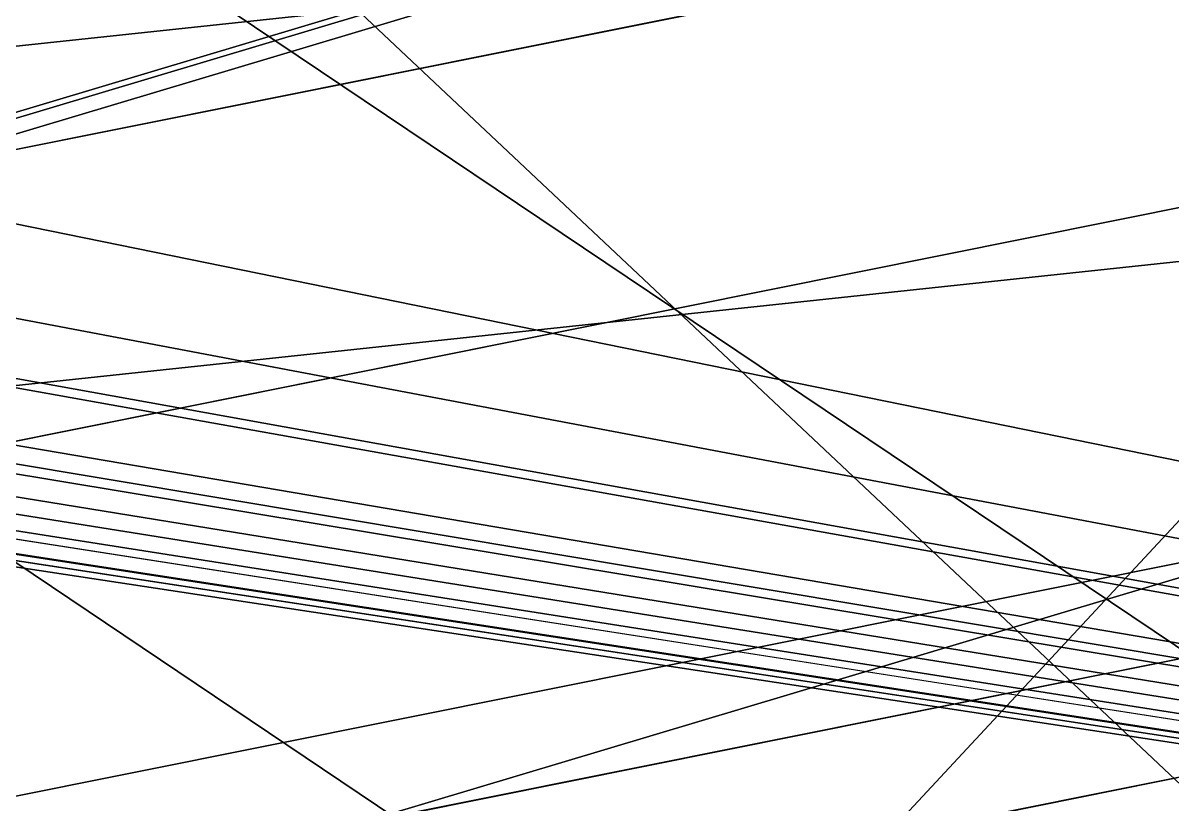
# Model space of a CAD drawing. Header units: metres. Extents: x 503497 to 504361, y 6966567 to 6966857.
# Drawn here: x 504156.264 to 504158.287, y 6966709.233 to 6966710.608 of the extents above; entities that cross this region are included whole.
import ezdxf

# ---------------------------------------------------------------- set-up
doc = ezdxf.new("R2010")
doc.units = ezdxf.units.M

msp = doc.modelspace()

# ---------------------------------------------------------------- linework, layer by layer
at = {"layer": 'SHADOW_APPROVED_20260111T072000'}
for points in [[(504152.9477, 6966710.2148), (504167.8718, 6966707.8869), (504094.698, 6966722.7909), (504079.7739, 6966725.1188), (504152.9477, 6966710.2148)], [(504167.8718, 6966707.8869), (504167.5638, 6966705.9126), (504094.39, 6966720.8166), (504094.698, 6966722.7909), (504167.8718, 6966707.8869)]]:
    msp.add_lwpolyline(points, close=True, dxfattribs=at)
msp.add_lwpolyline([(504152.9477, 6966710.2148), (504167.8718, 6966707.8869), (504167.5638, 6966705.9126), (504170.7929, 6966705.4089), (504170.0047, 6966700.3561), (504169.7774, 6966699.9974), (504169.5259, 6966699.8139), (504168.8949, 6966699.7238), (504168.6104, 6966697.9001), (504168.9205, 6966697.8003), (504169.2405, 6966697.5447), (504169.4022, 6966697.2624), (504169.4593, 6966696.8594), (504167.3244, 6966683.1734), (504124.6436, 6966689.8311)], dxfattribs=at)
at = {"layer": 'SHADOW_APPROVED_20260114T072400'}
for points in [[(504152.9477, 6966710.2148), (504167.8718, 6966707.8869), (504095.8634, 6966721.5256), (504080.9393, 6966723.8535), (504152.9477, 6966710.2148)], [(504167.8718, 6966707.8869), (504167.5638, 6966705.9126), (504095.5554, 6966719.5513), (504095.8634, 6966721.5256), (504167.8718, 6966707.8869)]]:
    msp.add_lwpolyline(points, close=True, dxfattribs=at)
msp.add_lwpolyline([(504152.9477, 6966710.2148), (504167.8718, 6966707.8869), (504167.5638, 6966705.9126), (504170.7929, 6966705.4089), (504170.0047, 6966700.3561), (504169.7774, 6966699.9974), (504169.5259, 6966699.8139), (504168.8949, 6966699.7238), (504168.6104, 6966697.9001), (504168.9205, 6966697.8003), (504169.2405, 6966697.5447), (504169.4022, 6966697.2624), (504169.4593, 6966696.8594), (504167.3244, 6966683.1734), (504124.6436, 6966689.8311)], dxfattribs=at)
at = {"layer": 'SHADOW_APPROVED_20260122T071500'}
for points in [[(504152.9477, 6966710.2148), (504167.8718, 6966707.8869), (504085.3053, 6966722.655), (504070.3812, 6966724.9829), (504152.9477, 6966710.2148)], [(504167.8718, 6966707.8869), (504167.5638, 6966705.9126), (504084.9973, 6966720.6807), (504085.3053, 6966722.655), (504167.8718, 6966707.8869)]]:
    msp.add_lwpolyline(points, close=True, dxfattribs=at)
msp.add_lwpolyline([(504152.9477, 6966710.2148), (504167.8718, 6966707.8869), (504167.5638, 6966705.9126), (504170.7929, 6966705.4089), (504170.0047, 6966700.3561), (504169.7774, 6966699.9974), (504169.5259, 6966699.8139), (504168.8949, 6966699.7238), (504168.6104, 6966697.9001), (504168.9205, 6966697.8003), (504169.2405, 6966697.5447), (504169.4022, 6966697.2624), (504169.4593, 6966696.8594), (504167.3244, 6966683.1734), (504124.6436, 6966689.8311)], dxfattribs=at)
at = {"layer": 'SHADOW_APPROVED_20260124T072500'}
for points in [[(504152.9477, 6966710.2148), (504167.8718, 6966707.8869), (504091.6287, 6966719.6019), (504076.7046, 6966721.9298), (504152.9477, 6966710.2148)], [(504167.8718, 6966707.8869), (504167.5638, 6966705.9126), (504091.3207, 6966717.6276), (504091.6287, 6966719.6019), (504167.8718, 6966707.8869)]]:
    msp.add_lwpolyline(points, close=True, dxfattribs=at)
msp.add_lwpolyline([(504152.9477, 6966710.2148), (504167.8718, 6966707.8869), (504167.5638, 6966705.9126), (504170.7929, 6966705.4089), (504170.0047, 6966700.3561), (504169.7774, 6966699.9974), (504169.5259, 6966699.8139), (504168.8949, 6966699.7238), (504168.6104, 6966697.9001), (504168.9205, 6966697.8003), (504169.2405, 6966697.5447), (504169.4022, 6966697.2624), (504169.4593, 6966696.8594), (504167.3244, 6966683.1734), (504124.6436, 6966689.8311)], dxfattribs=at)
at = {"layer": 'SHADOW_APPROVED_20260126T071100'}
for points in [[(504152.9477, 6966710.2148), (504167.8718, 6966707.8869), (504079.4467, 6966722.9327), (504064.5226, 6966725.2606), (504152.9477, 6966710.2148)], [(504167.8718, 6966707.8869), (504167.5638, 6966705.9126), (504079.1387, 6966720.9584), (504079.4467, 6966722.9327), (504167.8718, 6966707.8869)]]:
    msp.add_lwpolyline(points, close=True, dxfattribs=at)
msp.add_lwpolyline([(504152.9477, 6966710.2148), (504167.8718, 6966707.8869), (504167.5638, 6966705.9126), (504170.7929, 6966705.4089), (504170.0047, 6966700.3561), (504169.7774, 6966699.9974), (504169.5259, 6966699.8139), (504168.8949, 6966699.7238), (504168.6104, 6966697.9001), (504168.9205, 6966697.8003), (504169.2405, 6966697.5447), (504169.4022, 6966697.2624), (504169.4593, 6966696.8594), (504167.3244, 6966683.1734), (504124.6436, 6966689.8311)], dxfattribs=at)
at = {"layer": 'SHADOW_APPROVED_20260127T071900'}
for points in [[(504152.9477, 6966710.2148), (504167.8718, 6966707.8869), (504085.5289, 6966720.3795), (504070.6048, 6966722.7074), (504152.9477, 6966710.2148)], [(504167.8718, 6966707.8869), (504167.5638, 6966705.9126), (504085.2209, 6966718.4052), (504085.5289, 6966720.3795), (504167.8718, 6966707.8869)]]:
    msp.add_lwpolyline(points, close=True, dxfattribs=at)
msp.add_lwpolyline([(504152.9477, 6966710.2148), (504167.8718, 6966707.8869), (504167.5638, 6966705.9126), (504170.7929, 6966705.4089), (504170.0047, 6966700.3561), (504169.7774, 6966699.9974), (504169.5259, 6966699.8139), (504168.8949, 6966699.7238), (504168.6104, 6966697.9001), (504168.9205, 6966697.8003), (504169.2405, 6966697.5447), (504169.4022, 6966697.2624), (504169.4593, 6966696.8594), (504167.3244, 6966683.1734), (504124.6436, 6966689.8311)], dxfattribs=at)
at = {"layer": 'SHADOW_APPROVED_20260129T071100'}
for points in [[(504152.9477, 6966710.2148), (504167.8718, 6966707.8869), (504077.4261, 6966722.1057), (504062.502, 6966724.4336), (504152.9477, 6966710.2148)], [(504167.8718, 6966707.8869), (504167.5638, 6966705.9126), (504077.1181, 6966720.1314), (504077.4261, 6966722.1057), (504167.8718, 6966707.8869)]]:
    msp.add_lwpolyline(points, close=True, dxfattribs=at)
msp.add_lwpolyline([(504152.9477, 6966710.2148), (504167.8718, 6966707.8869), (504167.5638, 6966705.9126), (504170.7929, 6966705.4089), (504170.0047, 6966700.3561), (504169.7774, 6966699.9974), (504169.5259, 6966699.8139), (504168.8949, 6966699.7238), (504168.6104, 6966697.9001), (504168.9205, 6966697.8003), (504169.2405, 6966697.5447), (504169.4022, 6966697.2624), (504169.4593, 6966696.8594), (504167.3244, 6966683.1734), (504124.6436, 6966689.8311)], dxfattribs=at)
at = {"layer": 'SHADOW_APPROVED_20260130T071100'}
for points in [[(504152.9477, 6966710.2148), (504167.8718, 6966707.8869), (504076.7399, 6966721.8011), (504061.8158, 6966724.129), (504152.9477, 6966710.2148)], [(504167.8718, 6966707.8869), (504167.5638, 6966705.9126), (504076.4319, 6966719.8268), (504076.7399, 6966721.8011), (504167.8718, 6966707.8869)]]:
    msp.add_lwpolyline(points, close=True, dxfattribs=at)
msp.add_lwpolyline([(504152.9477, 6966710.2148), (504167.8718, 6966707.8869), (504167.5638, 6966705.9126), (504170.7929, 6966705.4089), (504170.0047, 6966700.3561), (504169.7774, 6966699.9974), (504169.5259, 6966699.8139), (504168.8949, 6966699.7238), (504168.6104, 6966697.9001), (504168.9205, 6966697.8003), (504169.2405, 6966697.5447), (504169.4022, 6966697.2624), (504169.4593, 6966696.8594), (504167.3244, 6966683.1734), (504124.6436, 6966689.8311)], dxfattribs=at)
at = {"layer": 'SHADOW_APPROVED_20260203T070000'}
for points in [[(504152.9477, 6966710.2148), (504167.8718, 6966707.8869), (504061.8476, 6966724.1883), (504046.9235, 6966726.5162), (504152.9477, 6966710.2148)], [(504167.8718, 6966707.8869), (504167.5638, 6966705.9126), (504061.5396, 6966722.214), (504061.8476, 6966724.1883), (504167.8718, 6966707.8869)]]:
    msp.add_lwpolyline(points, close=True, dxfattribs=at)
msp.add_lwpolyline([(504152.9477, 6966710.2148), (504167.8718, 6966707.8869), (504167.5638, 6966705.9126), (504170.7929, 6966705.4089), (504170.0047, 6966700.3561), (504169.7774, 6966699.9974), (504169.5259, 6966699.8139), (504168.8949, 6966699.7238), (504168.6104, 6966697.9001), (504168.9205, 6966697.8003), (504169.2405, 6966697.5447), (504169.4022, 6966697.2624), (504169.4593, 6966696.8594), (504167.3244, 6966683.1734), (504124.6436, 6966689.8311)], dxfattribs=at)
at = {"layer": 'SHADOW_APPROVED_20260314T074000'}
msp.add_lwpolyline([(504152.9477, 6966710.2148), (504167.8718, 6966707.8869), (504080.1173, 6966692.4305), (504065.1932, 6966694.7584), (504152.9477, 6966710.2148)], close=True, dxfattribs=at)
msp.add_lwpolyline([(504152.9477, 6966710.2148), (504167.8718, 6966707.8869), (504167.5638, 6966705.9126), (504170.7929, 6966705.4089), (504170.0047, 6966700.3561), (504169.7774, 6966699.9974), (504169.5259, 6966699.8139), (504168.8949, 6966699.7238), (504168.6104, 6966697.9001), (504168.9205, 6966697.8003), (504169.2405, 6966697.5447), (504169.4022, 6966697.2624), (504169.4593, 6966696.8594), (504167.3244, 6966683.1734), (504124.6436, 6966689.8311)], dxfattribs=at)
at = {"layer": 'SHADOW_APPROVED_20260426T070000'}
msp.add_lwpolyline([(504152.9477, 6966710.2148), (504167.8718, 6966707.8869), (503950.7442, 6966625.8251), (503935.8201, 6966628.153), (504152.9477, 6966710.2148)], close=True, dxfattribs=at)
msp.add_lwpolyline([(504152.9477, 6966710.2148), (504167.8718, 6966707.8869), (504167.5638, 6966705.9126), (504170.7929, 6966705.4089), (504170.0047, 6966700.3561), (504169.7774, 6966699.9974), (504169.5259, 6966699.8139), (504168.8949, 6966699.7238), (504168.6104, 6966697.9001), (504168.9205, 6966697.8003), (504169.2405, 6966697.5447), (504169.4022, 6966697.2624), (504169.4593, 6966696.8594), (504167.3244, 6966683.1734), (504124.6436, 6966689.8311)], dxfattribs=at)
at = {"layer": 'SHADOW_APPROVED_20260621T090000'}
for points in [[(504174.8017, 6966736.7119), (504173.0714, 6966725.6192), (504109.085, 6966656.8047), (504110.8153, 6966667.8974), (504174.8017, 6966736.7119)], [(504173.0714, 6966725.6192), (504158.5991, 6966727.8767), (504094.6127, 6966659.0622), (504109.085, 6966656.8047), (504173.0714, 6966725.6192)], [(504152.9477, 6966710.2148), (504167.8718, 6966707.8869), (504109.3555, 6966644.9553), (504094.4314, 6966647.2832), (504152.9477, 6966710.2148)]]:
    msp.add_lwpolyline(points, close=True, dxfattribs=at)
msp.add_lwpolyline([(504152.9477, 6966710.2148), (504167.8718, 6966707.8869), (504167.5638, 6966705.9126), (504170.7929, 6966705.4089), (504170.0047, 6966700.3561), (504169.7774, 6966699.9974), (504169.5259, 6966699.8139), (504168.8949, 6966699.7238), (504168.6104, 6966697.9001), (504168.9205, 6966697.8003), (504169.2405, 6966697.5447), (504169.4022, 6966697.2624), (504169.4593, 6966696.8594), (504167.3244, 6966683.1734), (504124.6436, 6966689.8311)], dxfattribs=at)
at = {"layer": 'SHADOW_APPROVED_20260621T120000'}
msp.add_lwpolyline([(504152.9477, 6966710.2148), (504167.8718, 6966707.8869), (504167.5638, 6966705.9126), (504170.7929, 6966705.4089), (504170.0047, 6966700.3561), (504169.7774, 6966699.9974), (504169.5259, 6966699.8139), (504168.8949, 6966699.7238), (504168.6104, 6966697.9001), (504168.9205, 6966697.8003), (504169.2405, 6966697.5447), (504169.4022, 6966697.2624), (504169.4593, 6966696.8594), (504167.3244, 6966683.1734), (504124.6436, 6966689.8311)], dxfattribs=at)
msp.add_lwpolyline([(504152.9477, 6966710.2148), (504167.8718, 6966707.8869), (504170.4928, 6966659.2141), (504155.5687, 6966661.542), (504152.9477, 6966710.2148)], close=True, dxfattribs=at)
at = {"layer": 'SHADOW_APPROVED_20260621T140000'}
msp.add_lwpolyline([(504152.9477, 6966710.2148), (504167.8718, 6966707.8869), (504167.5638, 6966705.9126), (504170.7929, 6966705.4089), (504170.0047, 6966700.3561), (504169.7774, 6966699.9974), (504169.5259, 6966699.8139), (504168.8949, 6966699.7238), (504168.6104, 6966697.9001), (504168.9205, 6966697.8003), (504169.2405, 6966697.5447), (504169.4022, 6966697.2624), (504169.4593, 6966696.8594), (504167.3244, 6966683.1734), (504124.6436, 6966689.8311)], dxfattribs=at)
msp.add_lwpolyline([(504152.9477, 6966710.2148), (504167.8718, 6966707.8869), (504206.7815, 6966652.0809), (504191.8574, 6966654.4088), (504152.9477, 6966710.2148)], close=True, dxfattribs=at)
at = {"layer": 'SHADOW_APPROVED_20260621T150000'}
for points in [[(504138.446, 6966731.0718), (504138.0232, 6966728.3614), (504218.1537, 6966652.9081), (504218.5765, 6966655.6185), (504138.446, 6966731.0718)], [(504138.0232, 6966728.3614), (504127.901, 6966729.9403), (504208.0315, 6966654.487), (504218.1537, 6966652.9081), (504138.0232, 6966728.3614)], [(504152.9477, 6966710.2148), (504167.8718, 6966707.8869), (504241.1519, 6966638.8841), (504226.2278, 6966641.212), (504152.9477, 6966710.2148)]]:
    msp.add_lwpolyline(points, close=True, dxfattribs=at)
msp.add_lwpolyline([(504152.9477, 6966710.2148), (504167.8718, 6966707.8869), (504167.5638, 6966705.9126), (504170.7929, 6966705.4089), (504170.0047, 6966700.3561), (504169.7774, 6966699.9974), (504169.5259, 6966699.8139), (504168.8949, 6966699.7238), (504168.6104, 6966697.9001), (504168.9205, 6966697.8003), (504169.2405, 6966697.5447), (504169.4022, 6966697.2624), (504169.4593, 6966696.8594), (504167.3244, 6966683.1734), (504124.6436, 6966689.8311)], dxfattribs=at)
at = {"layer": 'SHADOW_APPROVED_20260621T160000'}
for points in [[(504127.901, 6966729.9403), (504129.6052, 6966740.8657), (504313.5903, 6966617.1932), (504311.8861, 6966606.2678), (504127.901, 6966729.9403)], [(504138.0232, 6966728.3614), (504127.901, 6966729.9403), (504311.8861, 6966606.2678), (504322.0083, 6966604.6889), (504138.0232, 6966728.3614)], [(504144.5661, 6966713.0647), (504153.1826, 6966711.7206), (504321.4388, 6966598.6208), (504312.8223, 6966599.9649), (504144.5661, 6966713.0647)], [(504153.1826, 6966711.7206), (504152.9477, 6966710.2148), (504321.2039, 6966597.115), (504321.4388, 6966598.6208), (504153.1826, 6966711.7206)], [(504152.9477, 6966710.2148), (504167.8718, 6966707.8869), (504336.128, 6966594.7871), (504321.2039, 6966597.115), (504152.9477, 6966710.2148)]]:
    msp.add_lwpolyline(points, close=True, dxfattribs=at)
msp.add_lwpolyline([(504152.9477, 6966710.2148), (504167.8718, 6966707.8869), (504167.5638, 6966705.9126), (504170.7929, 6966705.4089), (504170.0047, 6966700.3561), (504169.7774, 6966699.9974), (504169.5259, 6966699.8139), (504168.8949, 6966699.7238), (504168.6104, 6966697.9001), (504168.9205, 6966697.8003), (504169.2405, 6966697.5447), (504169.4022, 6966697.2624), (504169.4593, 6966696.8594), (504167.3244, 6966683.1734), (504124.6436, 6966689.8311)], dxfattribs=at)
at = {"layer": 'SHADOW_APPROVED_20261019T053000'}
for points in [[(504152.9477, 6966710.2148), (504167.8718, 6966707.8869), (503591.1161, 6966800.0197), (503576.192, 6966802.3476), (504152.9477, 6966710.2148)], [(504167.8718, 6966707.8869), (504167.5638, 6966705.9126), (503590.8081, 6966798.0454), (503591.1161, 6966800.0197), (504167.8718, 6966707.8869)]]:
    msp.add_lwpolyline(points, close=True, dxfattribs=at)
msp.add_lwpolyline([(504152.9477, 6966710.2148), (504167.8718, 6966707.8869), (504167.5638, 6966705.9126), (504170.7929, 6966705.4089), (504170.0047, 6966700.3561), (504169.7774, 6966699.9974), (504169.5259, 6966699.8139), (504168.8949, 6966699.7238), (504168.6104, 6966697.9001), (504168.9205, 6966697.8003), (504169.2405, 6966697.5447), (504169.4022, 6966697.2624), (504169.4593, 6966696.8594), (504167.3244, 6966683.1734), (504124.6436, 6966689.8311)], dxfattribs=at)
at = {"layer": 'SHADOW_APPROVED_20261112T063500'}
for points in [[(504152.9477, 6966710.2148), (504167.8718, 6966707.8869), (504069.5935, 6966723.8411), (504054.6694, 6966726.169), (504152.9477, 6966710.2148)], [(504167.8718, 6966707.8869), (504167.5638, 6966705.9126), (504069.2855, 6966721.8668), (504069.5935, 6966723.8411), (504167.8718, 6966707.8869)]]:
    msp.add_lwpolyline(points, close=True, dxfattribs=at)
msp.add_lwpolyline([(504152.9477, 6966710.2148), (504167.8718, 6966707.8869), (504167.5638, 6966705.9126), (504170.7929, 6966705.4089), (504170.0047, 6966700.3561), (504169.7774, 6966699.9974), (504169.5259, 6966699.8139), (504168.8949, 6966699.7238), (504168.6104, 6966697.9001), (504168.9205, 6966697.8003), (504169.2405, 6966697.5447), (504169.4022, 6966697.2624), (504169.4593, 6966696.8594), (504167.3244, 6966683.1734), (504124.6436, 6966689.8311)], dxfattribs=at)
at = {"layer": 'SHADOW_APPROVED_20261113T063500'}
for points in [[(504152.9477, 6966710.2148), (504167.8718, 6966707.8869), (504070.0617, 6966724.2566), (504055.1376, 6966726.5845), (504152.9477, 6966710.2148)], [(504167.8718, 6966707.8869), (504167.5638, 6966705.9126), (504069.7537, 6966722.2823), (504070.0617, 6966724.2566), (504167.8718, 6966707.8869)]]:
    msp.add_lwpolyline(points, close=True, dxfattribs=at)
msp.add_lwpolyline([(504152.9477, 6966710.2148), (504167.8718, 6966707.8869), (504167.5638, 6966705.9126), (504170.7929, 6966705.4089), (504170.0047, 6966700.3561), (504169.7774, 6966699.9974), (504169.5259, 6966699.8139), (504168.8949, 6966699.7238), (504168.6104, 6966697.9001), (504168.9205, 6966697.8003), (504169.2405, 6966697.5447), (504169.4022, 6966697.2624), (504169.4593, 6966696.8594), (504167.3244, 6966683.1734), (504124.6436, 6966689.8311)], dxfattribs=at)
at = {"layer": 'SHADOW_APPROVED_20261122T065200'}
for points in [[(504152.9477, 6966710.2148), (504167.8718, 6966707.8869), (504087.7077, 6966722.3377), (504072.7836, 6966724.6656), (504152.9477, 6966710.2148)], [(504167.8718, 6966707.8869), (504167.5638, 6966705.9126), (504087.3997, 6966720.3634), (504087.7077, 6966722.3377), (504167.8718, 6966707.8869)]]:
    msp.add_lwpolyline(points, close=True, dxfattribs=at)
msp.add_lwpolyline([(504152.9477, 6966710.2148), (504167.8718, 6966707.8869), (504167.5638, 6966705.9126), (504170.7929, 6966705.4089), (504170.0047, 6966700.3561), (504169.7774, 6966699.9974), (504169.5259, 6966699.8139), (504168.8949, 6966699.7238), (504168.6104, 6966697.9001), (504168.9205, 6966697.8003), (504169.2405, 6966697.5447), (504169.4022, 6966697.2624), (504169.4593, 6966696.8594), (504167.3244, 6966683.1734), (504124.6436, 6966689.8311)], dxfattribs=at)
at = {"layer": 'SHADOW_APPROVED_20261123T070300'}
for points in [[(504152.9477, 6966710.2148), (504167.8718, 6966707.8869), (504095.4749, 6966719.8934), (504080.5508, 6966722.2213), (504152.9477, 6966710.2148)], [(504167.8718, 6966707.8869), (504167.5638, 6966705.9126), (504095.1669, 6966717.9191), (504095.4749, 6966719.8934), (504167.8718, 6966707.8869)]]:
    msp.add_lwpolyline(points, close=True, dxfattribs=at)
msp.add_lwpolyline([(504152.9477, 6966710.2148), (504167.8718, 6966707.8869), (504167.5638, 6966705.9126), (504170.7929, 6966705.4089), (504170.0047, 6966700.3561), (504169.7774, 6966699.9974), (504169.5259, 6966699.8139), (504168.8949, 6966699.7238), (504168.6104, 6966697.9001), (504168.9205, 6966697.8003), (504169.2405, 6966697.5447), (504169.4022, 6966697.2624), (504169.4593, 6966696.8594), (504167.3244, 6966683.1734), (504124.6436, 6966689.8311)], dxfattribs=at)
at = {"layer": 'SHADOW_APPROVED_20261221T090000'}
msp.add_lwpolyline([(504152.9477, 6966710.2148), (504167.8718, 6966707.8869), (504137.6171, 6966709.6863), (504122.693, 6966712.0142), (504152.9477, 6966710.2148)], close=True, dxfattribs=at)
msp.add_lwpolyline([(504152.9477, 6966710.2148), (504167.8718, 6966707.8869), (504167.5638, 6966705.9126), (504170.7929, 6966705.4089), (504170.0047, 6966700.3561), (504169.7774, 6966699.9974), (504169.5259, 6966699.8139), (504168.8949, 6966699.7238), (504168.6104, 6966697.9001), (504168.9205, 6966697.8003), (504169.2405, 6966697.5447), (504169.4022, 6966697.2624), (504169.4593, 6966696.8594), (504167.3244, 6966683.1734), (504124.6436, 6966689.8311)], dxfattribs=at)
at = {"layer": 'SHADOW_APPROVED_20261221T120000'}
msp.add_lwpolyline([(504152.9477, 6966710.2148), (504167.8718, 6966707.8869), (504167.5638, 6966705.9126), (504170.7929, 6966705.4089), (504170.0047, 6966700.3561), (504169.7774, 6966699.9974), (504169.5259, 6966699.8139), (504168.8949, 6966699.7238), (504168.6104, 6966697.9001), (504168.9205, 6966697.8003), (504169.2405, 6966697.5447), (504169.4022, 6966697.2624), (504169.4593, 6966696.8594), (504167.3244, 6966683.1734), (504124.6436, 6966689.8311)], dxfattribs=at)
msp.add_lwpolyline([(504152.9477, 6966710.2148), (504167.8718, 6966707.8869), (504170.1443, 6966705.1561), (504155.2202, 6966707.484), (504152.9477, 6966710.2148)], close=True, dxfattribs=at)
at = {"layer": 'SHADOW_APPROVED_20261221T150000'}
for points in [[(504153.1826, 6966711.7206), (504152.9477, 6966710.2148), (504190.6416, 6966714.2351), (504190.8765, 6966715.7409), (504153.1826, 6966711.7206)], [(504152.9477, 6966710.2148), (504167.8718, 6966707.8869), (504205.5657, 6966711.9072), (504190.6416, 6966714.2351), (504152.9477, 6966710.2148)], [(504143.9181, 6966709.7896), (504143.738, 6966708.6351), (504184.7651, 6966713.0109), (504184.9452, 6966714.1654), (504143.9181, 6966709.7896)], [(504143.738, 6966708.6351), (504154.0443, 6966707.0275), (504195.0714, 6966711.4033), (504184.7651, 6966713.0109), (504143.738, 6966708.6351)]]:
    msp.add_lwpolyline(points, close=True, dxfattribs=at)
msp.add_lwpolyline([(504152.9477, 6966710.2148), (504167.8718, 6966707.8869), (504167.5638, 6966705.9126), (504170.7929, 6966705.4089), (504170.0047, 6966700.3561), (504169.7774, 6966699.9974), (504169.5259, 6966699.8139), (504168.8949, 6966699.7238), (504168.6104, 6966697.9001), (504168.9205, 6966697.8003), (504169.2405, 6966697.5447), (504169.4022, 6966697.2624), (504169.4593, 6966696.8594), (504167.3244, 6966683.1734), (504124.6436, 6966689.8311)], dxfattribs=at)
at = {"layer": 'SHADOW_APPROVED_20261221T160000'}
for points in [[(504124.9683, 6966704.1079), (504125.9354, 6966710.4181), (504185.4972, 6966722.3699), (504184.5301, 6966716.0597), (504124.9683, 6966704.1079)], [(504152.9477, 6966710.2148), (504167.8718, 6966707.8869), (504227.4336, 6966719.8387), (504212.5095, 6966722.1666), (504152.9477, 6966710.2148)], [(504142.7149, 6966706.3611), (504141.9137, 6966701.2247), (504208.3978, 6966714.5655), (504209.199, 6966719.7019), (504142.7149, 6966706.3611)], [(504145.7767, 6966705.8835), (504142.7149, 6966706.3611), (504209.199, 6966719.7019), (504212.2608, 6966719.2243), (504145.7767, 6966705.8835)], [(504142.7149, 6966706.3611), (504142.7149, 6966706.3611), (504209.199, 6966719.7019), (504209.199, 6966719.7019), (504142.7149, 6966706.3611)], [(504125.0625, 6966703.6133), (504124.9683, 6966704.1079), (504184.5301, 6966716.0597), (504184.6243, 6966715.5651), (504125.0625, 6966703.6133)], [(504125.4218, 6966703.0603), (504125.0625, 6966703.6133), (504184.6243, 6966715.5651), (504184.9836, 6966715.0121), (504125.4218, 6966703.0603)], [(504125.8564, 6966702.7697), (504125.4218, 6966703.0603), (504184.9836, 6966715.0121), (504185.4182, 6966714.7215), (504125.8564, 6966702.7697)], [(504126.6349, 6966702.5968), (504125.8564, 6966702.7697), (504185.4182, 6966714.7215), (504186.1967, 6966714.5486), (504126.6349, 6966702.5968)]]:
    msp.add_lwpolyline(points, close=True, dxfattribs=at)
msp.add_lwpolyline([(504152.9477, 6966710.2148), (504167.8718, 6966707.8869), (504167.5638, 6966705.9126), (504170.7929, 6966705.4089), (504170.0047, 6966700.3561), (504169.7774, 6966699.9974), (504169.5259, 6966699.8139), (504168.8949, 6966699.7238), (504168.6104, 6966697.9001), (504168.9205, 6966697.8003), (504169.2405, 6966697.5447), (504169.4022, 6966697.2624), (504169.4593, 6966696.8594), (504167.3244, 6966683.1734), (504124.6436, 6966689.8311)], dxfattribs=at)
at = {"layer": 'SHADOW_APPROVED_20261221T170000'}
for points in [[(504152.9477, 6966710.2148), (504167.8718, 6966707.8869), (504271.0717, 6966738.7745), (504256.1476, 6966741.1024), (504152.9477, 6966710.2148)], [(504142.7149, 6966706.3611), (504141.9137, 6966701.2247), (504257.1075, 6966735.702), (504257.9087, 6966740.8384), (504142.7149, 6966706.3611)], [(504145.7767, 6966705.8835), (504142.7149, 6966706.3611), (504257.9087, 6966740.8384), (504260.9705, 6966740.3608), (504145.7767, 6966705.8835)], [(504142.7149, 6966706.3611), (504142.7149, 6966706.3611), (504257.9087, 6966740.8384), (504257.9087, 6966740.8384), (504142.7149, 6966706.3611)], [(504144.9755, 6966700.7471), (504145.7767, 6966705.8835), (504260.9705, 6966740.3608), (504260.1693, 6966735.2244), (504144.9755, 6966700.7471)], [(504126.4679, 6966701.5261), (504126.6349, 6966702.5968), (504229.8348, 6966733.4844), (504229.6678, 6966732.4137), (504126.4679, 6966701.5261)], [(504124.6865, 6966701.7525), (504126.4679, 6966701.5261), (504229.6678, 6966732.4137), (504227.8864, 6966732.6401), (504124.6865, 6966701.7525)], [(504123.3955, 6966700.6171), (504123.6735, 6966701.1907), (504226.8734, 6966732.0783), (504226.5954, 6966731.5047), (504123.3955, 6966700.6171)], [(504122.7613, 6966696.5515), (504123.3955, 6966700.6171), (504226.5954, 6966731.5047), (504225.9612, 6966727.4391), (504122.7613, 6966696.5515)]]:
    msp.add_lwpolyline(points, close=True, dxfattribs=at)
msp.add_lwpolyline([(504152.9477, 6966710.2148), (504167.8718, 6966707.8869), (504167.5638, 6966705.9126), (504170.7929, 6966705.4089), (504170.0047, 6966700.3561), (504169.7774, 6966699.9974), (504169.5259, 6966699.8139), (504168.8949, 6966699.7238), (504168.6104, 6966697.9001), (504168.9205, 6966697.8003), (504169.2405, 6966697.5447), (504169.4022, 6966697.2624), (504169.4593, 6966696.8594), (504167.3244, 6966683.1734), (504124.6436, 6966689.8311)], dxfattribs=at)
at = {"layer": 'SHADOW_COMPARATOR_RL48_20260111T072000'}
for points in [[(504152.9477, 6966710.2148), (504167.8718, 6966707.8869), (504122.2445, 6966717.1803), (504107.3204, 6966719.5082), (504152.9477, 6966710.2148)], [(504167.8718, 6966707.8869), (504167.5638, 6966705.9126), (504121.9365, 6966715.206), (504122.2445, 6966717.1803), (504167.8718, 6966707.8869)]]:
    msp.add_lwpolyline(points, close=True, dxfattribs=at)
msp.add_lwpolyline([(504152.9477, 6966710.2148), (504167.8718, 6966707.8869), (504167.5638, 6966705.9126), (504170.7929, 6966705.4089), (504170.0047, 6966700.3561), (504169.7774, 6966699.9974), (504169.5259, 6966699.8139), (504168.8949, 6966699.7238), (504168.6104, 6966697.9001), (504168.9205, 6966697.8003), (504169.2405, 6966697.5447), (504169.4022, 6966697.2624), (504169.4593, 6966696.8594), (504167.3244, 6966683.1734), (504124.6436, 6966689.8311)], dxfattribs=at)
at = {"layer": 'SHADOW_COMPARATOR_RL48_20260114T072400'}
for points in [[(504152.9477, 6966710.2148), (504167.8718, 6966707.8869), (504122.9712, 6966716.3913), (504108.0471, 6966718.7192), (504152.9477, 6966710.2148)], [(504167.8718, 6966707.8869), (504167.5638, 6966705.9126), (504122.6632, 6966714.417), (504122.9712, 6966716.3913), (504167.8718, 6966707.8869)]]:
    msp.add_lwpolyline(points, close=True, dxfattribs=at)
msp.add_lwpolyline([(504152.9477, 6966710.2148), (504167.8718, 6966707.8869), (504167.5638, 6966705.9126), (504170.7929, 6966705.4089), (504170.0047, 6966700.3561), (504169.7774, 6966699.9974), (504169.5259, 6966699.8139), (504168.8949, 6966699.7238), (504168.6104, 6966697.9001), (504168.9205, 6966697.8003), (504169.2405, 6966697.5447), (504169.4022, 6966697.2624), (504169.4593, 6966696.8594), (504167.3244, 6966683.1734), (504124.6436, 6966689.8311)], dxfattribs=at)
at = {"layer": 'SHADOW_COMPARATOR_RL48_20260122T071500'}
for points in [[(504152.9477, 6966710.2148), (504167.8718, 6966707.8869), (504116.3877, 6966717.0955), (504101.4636, 6966719.4234), (504152.9477, 6966710.2148)], [(504167.8718, 6966707.8869), (504167.5638, 6966705.9126), (504116.0797, 6966715.1212), (504116.3877, 6966717.0955), (504167.8718, 6966707.8869)]]:
    msp.add_lwpolyline(points, close=True, dxfattribs=at)
msp.add_lwpolyline([(504152.9477, 6966710.2148), (504167.8718, 6966707.8869), (504167.5638, 6966705.9126), (504170.7929, 6966705.4089), (504170.0047, 6966700.3561), (504169.7774, 6966699.9974), (504169.5259, 6966699.8139), (504168.8949, 6966699.7238), (504168.6104, 6966697.9001), (504168.9205, 6966697.8003), (504169.2405, 6966697.5447), (504169.4022, 6966697.2624), (504169.4593, 6966696.8594), (504167.3244, 6966683.1734), (504124.6436, 6966689.8311)], dxfattribs=at)
at = {"layer": 'SHADOW_COMPARATOR_RL48_20260124T072500'}
for points in [[(504152.9477, 6966710.2148), (504167.8718, 6966707.8869), (504120.3306, 6966715.1918), (504105.4065, 6966717.5197), (504152.9477, 6966710.2148)], [(504167.8718, 6966707.8869), (504167.5638, 6966705.9126), (504120.0226, 6966713.2175), (504120.3306, 6966715.1918), (504167.8718, 6966707.8869)]]:
    msp.add_lwpolyline(points, close=True, dxfattribs=at)
msp.add_lwpolyline([(504152.9477, 6966710.2148), (504167.8718, 6966707.8869), (504167.5638, 6966705.9126), (504170.7929, 6966705.4089), (504170.0047, 6966700.3561), (504169.7774, 6966699.9974), (504169.5259, 6966699.8139), (504168.8949, 6966699.7238), (504168.6104, 6966697.9001), (504168.9205, 6966697.8003), (504169.2405, 6966697.5447), (504169.4022, 6966697.2624), (504169.4593, 6966696.8594), (504167.3244, 6966683.1734), (504124.6436, 6966689.8311)], dxfattribs=at)
at = {"layer": 'SHADOW_COMPARATOR_RL48_20260126T071100'}
for points in [[(504152.9477, 6966710.2148), (504167.8718, 6966707.8869), (504112.7346, 6966717.2687), (504097.8105, 6966719.5966), (504152.9477, 6966710.2148)], [(504167.8718, 6966707.8869), (504167.5638, 6966705.9126), (504112.4266, 6966715.2944), (504112.7346, 6966717.2687), (504167.8718, 6966707.8869)]]:
    msp.add_lwpolyline(points, close=True, dxfattribs=at)
msp.add_lwpolyline([(504152.9477, 6966710.2148), (504167.8718, 6966707.8869), (504167.5638, 6966705.9126), (504170.7929, 6966705.4089), (504170.0047, 6966700.3561), (504169.7774, 6966699.9974), (504169.5259, 6966699.8139), (504168.8949, 6966699.7238), (504168.6104, 6966697.9001), (504168.9205, 6966697.8003), (504169.2405, 6966697.5447), (504169.4022, 6966697.2624), (504169.4593, 6966696.8594), (504167.3244, 6966683.1734), (504124.6436, 6966689.8311)], dxfattribs=at)
at = {"layer": 'SHADOW_COMPARATOR_RL48_20260127T071900'}
for points in [[(504152.9477, 6966710.2148), (504167.8718, 6966707.8869), (504116.5271, 6966715.6766), (504101.603, 6966718.0045), (504152.9477, 6966710.2148)], [(504167.8718, 6966707.8869), (504167.5638, 6966705.9126), (504116.2191, 6966713.7023), (504116.5271, 6966715.6766), (504167.8718, 6966707.8869)]]:
    msp.add_lwpolyline(points, close=True, dxfattribs=at)
msp.add_lwpolyline([(504152.9477, 6966710.2148), (504167.8718, 6966707.8869), (504167.5638, 6966705.9126), (504170.7929, 6966705.4089), (504170.0047, 6966700.3561), (504169.7774, 6966699.9974), (504169.5259, 6966699.8139), (504168.8949, 6966699.7238), (504168.6104, 6966697.9001), (504168.9205, 6966697.8003), (504169.2405, 6966697.5447), (504169.4022, 6966697.2624), (504169.4593, 6966696.8594), (504167.3244, 6966683.1734), (504124.6436, 6966689.8311)], dxfattribs=at)
at = {"layer": 'SHADOW_COMPARATOR_RL48_20260129T071100'}
for points in [[(504152.9477, 6966710.2148), (504167.8718, 6966707.8869), (504111.4746, 6966716.753), (504096.5505, 6966719.0809), (504152.9477, 6966710.2148)], [(504167.8718, 6966707.8869), (504167.5638, 6966705.9126), (504111.1666, 6966714.7787), (504111.4746, 6966716.753), (504167.8718, 6966707.8869)]]:
    msp.add_lwpolyline(points, close=True, dxfattribs=at)
msp.add_lwpolyline([(504152.9477, 6966710.2148), (504167.8718, 6966707.8869), (504167.5638, 6966705.9126), (504170.7929, 6966705.4089), (504170.0047, 6966700.3561), (504169.7774, 6966699.9974), (504169.5259, 6966699.8139), (504168.8949, 6966699.7238), (504168.6104, 6966697.9001), (504168.9205, 6966697.8003), (504169.2405, 6966697.5447), (504169.4022, 6966697.2624), (504169.4593, 6966696.8594), (504167.3244, 6966683.1734), (504124.6436, 6966689.8311)], dxfattribs=at)
at = {"layer": 'SHADOW_COMPARATOR_RL48_20260130T071100'}
for points in [[(504152.9477, 6966710.2148), (504167.8718, 6966707.8869), (504111.0467, 6966716.5631), (504096.1226, 6966718.891), (504152.9477, 6966710.2148)], [(504167.8718, 6966707.8869), (504167.5638, 6966705.9126), (504110.7387, 6966714.5888), (504111.0467, 6966716.5631), (504167.8718, 6966707.8869)]]:
    msp.add_lwpolyline(points, close=True, dxfattribs=at)
msp.add_lwpolyline([(504152.9477, 6966710.2148), (504167.8718, 6966707.8869), (504167.5638, 6966705.9126), (504170.7929, 6966705.4089), (504170.0047, 6966700.3561), (504169.7774, 6966699.9974), (504169.5259, 6966699.8139), (504168.8949, 6966699.7238), (504168.6104, 6966697.9001), (504168.9205, 6966697.8003), (504169.2405, 6966697.5447), (504169.4022, 6966697.2624), (504169.4593, 6966696.8594), (504167.3244, 6966683.1734), (504124.6436, 6966689.8311)], dxfattribs=at)
at = {"layer": 'SHADOW_COMPARATOR_RL48_20260203T070000'}
for points in [[(504152.9477, 6966710.2148), (504167.8718, 6966707.8869), (504101.7607, 6966718.0516), (504086.8366, 6966720.3795), (504152.9477, 6966710.2148)], [(504167.8718, 6966707.8869), (504167.5638, 6966705.9126), (504101.4527, 6966716.0773), (504101.7607, 6966718.0516), (504167.8718, 6966707.8869)]]:
    msp.add_lwpolyline(points, close=True, dxfattribs=at)
msp.add_lwpolyline([(504152.9477, 6966710.2148), (504167.8718, 6966707.8869), (504167.5638, 6966705.9126), (504170.7929, 6966705.4089), (504170.0047, 6966700.3561), (504169.7774, 6966699.9974), (504169.5259, 6966699.8139), (504168.8949, 6966699.7238), (504168.6104, 6966697.9001), (504168.9205, 6966697.8003), (504169.2405, 6966697.5447), (504169.4022, 6966697.2624), (504169.4593, 6966696.8594), (504167.3244, 6966683.1734), (504124.6436, 6966689.8311)], dxfattribs=at)
at = {"layer": 'SHADOW_COMPARATOR_RL48_20260314T074000'}
msp.add_lwpolyline([(504152.9477, 6966710.2148), (504167.8718, 6966707.8869), (504113.1527, 6966698.2491), (504098.2286, 6966700.577), (504152.9477, 6966710.2148)], close=True, dxfattribs=at)
msp.add_lwpolyline([(504152.9477, 6966710.2148), (504167.8718, 6966707.8869), (504167.5638, 6966705.9126), (504170.7929, 6966705.4089), (504170.0047, 6966700.3561), (504169.7774, 6966699.9974), (504169.5259, 6966699.8139), (504168.8949, 6966699.7238), (504168.6104, 6966697.9001), (504168.9205, 6966697.8003), (504169.2405, 6966697.5447), (504169.4022, 6966697.2624), (504169.4593, 6966696.8594), (504167.3244, 6966683.1734), (504124.6436, 6966689.8311)], dxfattribs=at)
at = {"layer": 'SHADOW_COMPARATOR_RL48_20260426T070000'}
msp.add_lwpolyline([(504152.9477, 6966710.2148), (504167.8718, 6966707.8869), (504032.4825, 6966656.7175), (504017.5584, 6966659.0454), (504152.9477, 6966710.2148)], close=True, dxfattribs=at)
msp.add_lwpolyline([(504152.9477, 6966710.2148), (504167.8718, 6966707.8869), (504167.5638, 6966705.9126), (504170.7929, 6966705.4089), (504170.0047, 6966700.3561), (504169.7774, 6966699.9974), (504169.5259, 6966699.8139), (504168.8949, 6966699.7238), (504168.6104, 6966697.9001), (504168.9205, 6966697.8003), (504169.2405, 6966697.5447), (504169.4022, 6966697.2624), (504169.4593, 6966696.8594), (504167.3244, 6966683.1734), (504124.6436, 6966689.8311)], dxfattribs=at)
at = {"layer": 'SHADOW_COMPARATOR_RL48_20260621T090000'}
for points in [[(504174.8017, 6966736.7119), (504173.0714, 6966725.6192), (504136.5837, 6966686.3784), (504138.314, 6966697.4711), (504174.8017, 6966736.7119)], [(504173.0714, 6966725.6192), (504158.5991, 6966727.8767), (504122.1114, 6966688.6359), (504136.5837, 6966686.3784), (504173.0714, 6966725.6192)], [(504152.9477, 6966710.2148), (504167.8718, 6966707.8869), (504131.3841, 6966668.6461), (504116.46, 6966670.974), (504152.9477, 6966710.2148)]]:
    msp.add_lwpolyline(points, close=True, dxfattribs=at)
msp.add_lwpolyline([(504152.9477, 6966710.2148), (504167.8718, 6966707.8869), (504167.5638, 6966705.9126), (504170.7929, 6966705.4089), (504170.0047, 6966700.3561), (504169.7774, 6966699.9974), (504169.5259, 6966699.8139), (504168.8949, 6966699.7238), (504168.6104, 6966697.9001), (504168.9205, 6966697.8003), (504169.2405, 6966697.5447), (504169.4022, 6966697.2624), (504169.4593, 6966696.8594), (504167.3244, 6966683.1734), (504124.6436, 6966689.8311)], dxfattribs=at)
at = {"layer": 'SHADOW_COMPARATOR_RL48_20260621T120000'}
msp.add_lwpolyline([(504152.9477, 6966710.2148), (504167.8718, 6966707.8869), (504167.5638, 6966705.9126), (504170.7929, 6966705.4089), (504170.0047, 6966700.3561), (504169.7774, 6966699.9974), (504169.5259, 6966699.8139), (504168.8949, 6966699.7238), (504168.6104, 6966697.9001), (504168.9205, 6966697.8003), (504169.2405, 6966697.5447), (504169.4022, 6966697.2624), (504169.4593, 6966696.8594), (504167.3244, 6966683.1734), (504124.6436, 6966689.8311)], dxfattribs=at)
msp.add_lwpolyline([(504152.9477, 6966710.2148), (504167.8718, 6966707.8869), (504169.5061, 6966677.5371), (504154.582, 6966679.865), (504152.9477, 6966710.2148)], close=True, dxfattribs=at)
at = {"layer": 'SHADOW_COMPARATOR_RL48_20260621T140000'}
msp.add_lwpolyline([(504152.9477, 6966710.2148), (504167.8718, 6966707.8869), (504167.5638, 6966705.9126), (504170.7929, 6966705.4089), (504170.0047, 6966700.3561), (504169.7774, 6966699.9974), (504169.5259, 6966699.8139), (504168.8949, 6966699.7238), (504168.6104, 6966697.9001), (504168.9205, 6966697.8003), (504169.2405, 6966697.5447), (504169.4022, 6966697.2624), (504169.4593, 6966696.8594), (504167.3244, 6966683.1734), (504124.6436, 6966689.8311)], dxfattribs=at)
msp.add_lwpolyline([(504152.9477, 6966710.2148), (504167.8718, 6966707.8869), (504192.1338, 6966673.0892), (504177.2097, 6966675.4171), (504152.9477, 6966710.2148)], close=True, dxfattribs=at)
at = {"layer": 'SHADOW_COMPARATOR_RL48_20260621T150000'}
for points in [[(504138.446, 6966731.0718), (504138.0232, 6966728.3614), (504183.7168, 6966685.3349), (504184.1396, 6966688.0453), (504138.446, 6966731.0718)], [(504138.0232, 6966728.3614), (504127.901, 6966729.9403), (504173.5946, 6966686.9138), (504183.7168, 6966685.3349), (504138.0232, 6966728.3614)], [(504152.9477, 6966710.2148), (504167.8718, 6966707.8869), (504213.5654, 6966664.8604), (504198.6413, 6966667.1883), (504152.9477, 6966710.2148)]]:
    msp.add_lwpolyline(points, close=True, dxfattribs=at)
msp.add_lwpolyline([(504152.9477, 6966710.2148), (504167.8718, 6966707.8869), (504167.5638, 6966705.9126), (504170.7929, 6966705.4089), (504170.0047, 6966700.3561), (504169.7774, 6966699.9974), (504169.5259, 6966699.8139), (504168.8949, 6966699.7238), (504168.6104, 6966697.9001), (504168.9205, 6966697.8003), (504169.2405, 6966697.5447), (504169.4022, 6966697.2624), (504169.4593, 6966696.8594), (504167.3244, 6966683.1734), (504124.6436, 6966689.8311)], dxfattribs=at)
at = {"layer": 'SHADOW_COMPARATOR_RL48_20260621T160000'}
for points in [[(504127.901, 6966729.9403), (504129.6052, 6966740.8657), (504234.5209, 6966670.3427), (504232.8167, 6966659.4173), (504127.901, 6966729.9403)], [(504138.0232, 6966728.3614), (504127.901, 6966729.9403), (504232.8167, 6966659.4173), (504242.9389, 6966657.8384), (504138.0232, 6966728.3614)], [(504144.5661, 6966713.0647), (504153.1826, 6966711.7206), (504258.0983, 6966641.1976), (504249.4818, 6966642.5417), (504144.5661, 6966713.0647)], [(504153.1826, 6966711.7206), (504152.9477, 6966710.2148), (504257.8634, 6966639.6918), (504258.0983, 6966641.1976), (504153.1826, 6966711.7206)], [(504152.9477, 6966710.2148), (504167.8718, 6966707.8869), (504272.7875, 6966637.3639), (504257.8634, 6966639.6918), (504152.9477, 6966710.2148)]]:
    msp.add_lwpolyline(points, close=True, dxfattribs=at)
msp.add_lwpolyline([(504152.9477, 6966710.2148), (504167.8718, 6966707.8869), (504167.5638, 6966705.9126), (504170.7929, 6966705.4089), (504170.0047, 6966700.3561), (504169.7774, 6966699.9974), (504169.5259, 6966699.8139), (504168.8949, 6966699.7238), (504168.6104, 6966697.9001), (504168.9205, 6966697.8003), (504169.2405, 6966697.5447), (504169.4022, 6966697.2624), (504169.4593, 6966696.8594), (504167.3244, 6966683.1734), (504124.6436, 6966689.8311)], dxfattribs=at)
at = {"layer": 'SHADOW_COMPARATOR_RL48_20261019T053000'}
for points in [[(504152.9477, 6966710.2148), (504167.8718, 6966707.8869), (503808.2374, 6966765.336), (503793.3133, 6966767.6639), (504152.9477, 6966710.2148)], [(504167.8718, 6966707.8869), (504167.5638, 6966705.9126), (503807.9294, 6966763.3617), (503808.2374, 6966765.336), (504167.8718, 6966707.8869)]]:
    msp.add_lwpolyline(points, close=True, dxfattribs=at)
msp.add_lwpolyline([(504152.9477, 6966710.2148), (504167.8718, 6966707.8869), (504167.5638, 6966705.9126), (504170.7929, 6966705.4089), (504170.0047, 6966700.3561), (504169.7774, 6966699.9974), (504169.5259, 6966699.8139), (504168.8949, 6966699.7238), (504168.6104, 6966697.9001), (504168.9205, 6966697.8003), (504169.2405, 6966697.5447), (504169.4022, 6966697.2624), (504169.4593, 6966696.8594), (504167.3244, 6966683.1734), (504124.6436, 6966689.8311)], dxfattribs=at)
at = {"layer": 'SHADOW_COMPARATOR_RL48_20261112T063500'}
for points in [[(504152.9477, 6966710.2148), (504167.8718, 6966707.8869), (504106.5906, 6966717.8351), (504091.6665, 6966720.163), (504152.9477, 6966710.2148)], [(504167.8718, 6966707.8869), (504167.5638, 6966705.9126), (504106.2826, 6966715.8608), (504106.5906, 6966717.8351), (504167.8718, 6966707.8869)]]:
    msp.add_lwpolyline(points, close=True, dxfattribs=at)
msp.add_lwpolyline([(504152.9477, 6966710.2148), (504167.8718, 6966707.8869), (504167.5638, 6966705.9126), (504170.7929, 6966705.4089), (504170.0047, 6966700.3561), (504169.7774, 6966699.9974), (504169.5259, 6966699.8139), (504168.8949, 6966699.7238), (504168.6104, 6966697.9001), (504168.9205, 6966697.8003), (504169.2405, 6966697.5447), (504169.4022, 6966697.2624), (504169.4593, 6966696.8594), (504167.3244, 6966683.1734), (504124.6436, 6966689.8311)], dxfattribs=at)
at = {"layer": 'SHADOW_COMPARATOR_RL48_20261113T063500'}
for points in [[(504152.9477, 6966710.2148), (504167.8718, 6966707.8869), (504106.8826, 6966718.0942), (504091.9585, 6966720.4221), (504152.9477, 6966710.2148)], [(504167.8718, 6966707.8869), (504167.5638, 6966705.9126), (504106.5746, 6966716.1199), (504106.8826, 6966718.0942), (504167.8718, 6966707.8869)]]:
    msp.add_lwpolyline(points, close=True, dxfattribs=at)
msp.add_lwpolyline([(504152.9477, 6966710.2148), (504167.8718, 6966707.8869), (504167.5638, 6966705.9126), (504170.7929, 6966705.4089), (504170.0047, 6966700.3561), (504169.7774, 6966699.9974), (504169.5259, 6966699.8139), (504168.8949, 6966699.7238), (504168.6104, 6966697.9001), (504168.9205, 6966697.8003), (504169.2405, 6966697.5447), (504169.4022, 6966697.2624), (504169.4593, 6966696.8594), (504167.3244, 6966683.1734), (504124.6436, 6966689.8311)], dxfattribs=at)
at = {"layer": 'SHADOW_COMPARATOR_RL48_20261122T065200'}
for points in [[(504152.9477, 6966710.2148), (504167.8718, 6966707.8869), (504117.8857, 6966716.8976), (504102.9616, 6966719.2255), (504152.9477, 6966710.2148)], [(504167.8718, 6966707.8869), (504167.5638, 6966705.9126), (504117.5777, 6966714.9233), (504117.8857, 6966716.8976), (504167.8718, 6966707.8869)]]:
    msp.add_lwpolyline(points, close=True, dxfattribs=at)
msp.add_lwpolyline([(504152.9477, 6966710.2148), (504167.8718, 6966707.8869), (504167.5638, 6966705.9126), (504170.7929, 6966705.4089), (504170.0047, 6966700.3561), (504169.7774, 6966699.9974), (504169.5259, 6966699.8139), (504168.8949, 6966699.7238), (504168.6104, 6966697.9001), (504168.9205, 6966697.8003), (504169.2405, 6966697.5447), (504169.4022, 6966697.2624), (504169.4593, 6966696.8594), (504167.3244, 6966683.1734), (504124.6436, 6966689.8311)], dxfattribs=at)
at = {"layer": 'SHADOW_COMPARATOR_RL48_20261123T070300'}
for points in [[(504152.9477, 6966710.2148), (504167.8718, 6966707.8869), (504122.7289, 6966715.3735), (504107.8048, 6966717.7014), (504152.9477, 6966710.2148)], [(504167.8718, 6966707.8869), (504167.5638, 6966705.9126), (504122.4209, 6966713.3992), (504122.7289, 6966715.3735), (504167.8718, 6966707.8869)]]:
    msp.add_lwpolyline(points, close=True, dxfattribs=at)
msp.add_lwpolyline([(504152.9477, 6966710.2148), (504167.8718, 6966707.8869), (504167.5638, 6966705.9126), (504170.7929, 6966705.4089), (504170.0047, 6966700.3561), (504169.7774, 6966699.9974), (504169.5259, 6966699.8139), (504168.8949, 6966699.7238), (504168.6104, 6966697.9001), (504168.9205, 6966697.8003), (504169.2405, 6966697.5447), (504169.4022, 6966697.2624), (504169.4593, 6966696.8594), (504167.3244, 6966683.1734), (504124.6436, 6966689.8311)], dxfattribs=at)
at = {"layer": 'SHADOW_COMPARATOR_RL48_20261221T090000'}
msp.add_lwpolyline([(504152.9477, 6966710.2148), (504167.8718, 6966707.8869), (504149.0066, 6966709.0089), (504134.0825, 6966711.3368), (504152.9477, 6966710.2148)], close=True, dxfattribs=at)
msp.add_lwpolyline([(504152.9477, 6966710.2148), (504167.8718, 6966707.8869), (504167.5638, 6966705.9126), (504170.7929, 6966705.4089), (504170.0047, 6966700.3561), (504169.7774, 6966699.9974), (504169.5259, 6966699.8139), (504168.8949, 6966699.7238), (504168.6104, 6966697.9001), (504168.9205, 6966697.8003), (504169.2405, 6966697.5447), (504169.4022, 6966697.2624), (504169.4593, 6966696.8594), (504167.3244, 6966683.1734), (504124.6436, 6966689.8311)], dxfattribs=at)
at = {"layer": 'SHADOW_COMPARATOR_RL48_20261221T120000'}
msp.add_lwpolyline([(504152.9477, 6966710.2148), (504167.8718, 6966707.8869), (504167.5638, 6966705.9126), (504170.7929, 6966705.4089), (504170.0047, 6966700.3561), (504169.7774, 6966699.9974), (504169.5259, 6966699.8139), (504168.8949, 6966699.7238), (504168.6104, 6966697.9001), (504168.9205, 6966697.8003), (504169.2405, 6966697.5447), (504169.4022, 6966697.2624), (504169.4593, 6966696.8594), (504167.3244, 6966683.1734), (504124.6436, 6966689.8311)], dxfattribs=at)
msp.add_lwpolyline([(504152.9477, 6966710.2148), (504167.8718, 6966707.8869), (504169.2888, 6966706.1841), (504154.3647, 6966708.512), (504152.9477, 6966710.2148)], close=True, dxfattribs=at)
at = {"layer": 'SHADOW_COMPARATOR_RL48_20261221T150000'}
for points in [[(504153.1826, 6966711.7206), (504152.9477, 6966710.2148), (504176.4516, 6966712.7217), (504176.6865, 6966714.2275), (504153.1826, 6966711.7206)], [(504152.9477, 6966710.2148), (504167.8718, 6966707.8869), (504191.3757, 6966710.3938), (504176.4516, 6966712.7217), (504152.9477, 6966710.2148)]]:
    msp.add_lwpolyline(points, close=True, dxfattribs=at)
msp.add_lwpolyline([(504152.9477, 6966710.2148), (504167.8718, 6966707.8869), (504167.5638, 6966705.9126), (504170.7929, 6966705.4089), (504170.0047, 6966700.3561), (504169.7774, 6966699.9974), (504169.5259, 6966699.8139), (504168.8949, 6966699.7238), (504168.6104, 6966697.9001), (504168.9205, 6966697.8003), (504169.2405, 6966697.5447), (504169.4022, 6966697.2624), (504169.4593, 6966696.8594), (504167.3244, 6966683.1734), (504124.6436, 6966689.8311)], dxfattribs=at)
at = {"layer": 'SHADOW_COMPARATOR_RL48_20261221T160000'}
for points in [[(504124.9683, 6966704.1079), (504125.9354, 6966710.4181), (504163.075, 6966717.8706), (504162.1079, 6966711.5604), (504124.9683, 6966704.1079)], [(504152.9477, 6966710.2148), (504167.8718, 6966707.8869), (504205.0114, 6966715.3394), (504190.0873, 6966717.6673), (504152.9477, 6966710.2148)], [(504125.0625, 6966703.6133), (504124.9683, 6966704.1079), (504162.1079, 6966711.5604), (504162.2021, 6966711.0658), (504125.0625, 6966703.6133)], [(504125.4218, 6966703.0603), (504125.0625, 6966703.6133), (504162.2021, 6966711.0658), (504162.5614, 6966710.5128), (504125.4218, 6966703.0603)], [(504125.8564, 6966702.7697), (504125.4218, 6966703.0603), (504162.5614, 6966710.5128), (504162.996, 6966710.2222), (504125.8564, 6966702.7697)], [(504126.6349, 6966702.5968), (504125.8564, 6966702.7697), (504162.996, 6966710.2222), (504163.7745, 6966710.0493), (504126.6349, 6966702.5968)]]:
    msp.add_lwpolyline(points, close=True, dxfattribs=at)
msp.add_lwpolyline([(504152.9477, 6966710.2148), (504167.8718, 6966707.8869), (504167.5638, 6966705.9126), (504170.7929, 6966705.4089), (504170.0047, 6966700.3561), (504169.7774, 6966699.9974), (504169.5259, 6966699.8139), (504168.8949, 6966699.7238), (504168.6104, 6966697.9001), (504168.9205, 6966697.8003), (504169.2405, 6966697.5447), (504169.4022, 6966697.2624), (504169.4593, 6966696.8594), (504167.3244, 6966683.1734), (504124.6436, 6966689.8311)], dxfattribs=at)
at = {"layer": 'SHADOW_COMPARATOR_RL48_20261221T170000'}
for points in [[(504152.9477, 6966710.2148), (504167.8718, 6966707.8869), (504232.2218, 6966727.1468), (504217.2977, 6966729.4747), (504152.9477, 6966710.2148)], [(504126.4679, 6966701.5261), (504126.6349, 6966702.5968), (504190.9849, 6966721.8567), (504190.8179, 6966720.786), (504126.4679, 6966701.5261)], [(504124.6865, 6966701.7525), (504126.4679, 6966701.5261), (504190.8179, 6966720.786), (504189.0365, 6966721.0124), (504124.6865, 6966701.7525)], [(504123.3955, 6966700.6171), (504123.6735, 6966701.1907), (504188.0235, 6966720.4506), (504187.7455, 6966719.877), (504123.3955, 6966700.6171)], [(504122.7613, 6966696.5515), (504123.3955, 6966700.6171), (504187.7455, 6966719.877), (504187.1113, 6966715.8114), (504122.7613, 6966696.5515)]]:
    msp.add_lwpolyline(points, close=True, dxfattribs=at)
msp.add_lwpolyline([(504152.9477, 6966710.2148), (504167.8718, 6966707.8869), (504167.5638, 6966705.9126), (504170.7929, 6966705.4089), (504170.0047, 6966700.3561), (504169.7774, 6966699.9974), (504169.5259, 6966699.8139), (504168.8949, 6966699.7238), (504168.6104, 6966697.9001), (504168.9205, 6966697.8003), (504169.2405, 6966697.5447), (504169.4022, 6966697.2624), (504169.4593, 6966696.8594), (504167.3244, 6966683.1734), (504124.6436, 6966689.8311)], dxfattribs=at)

doc.saveas('drawing.dxf')
